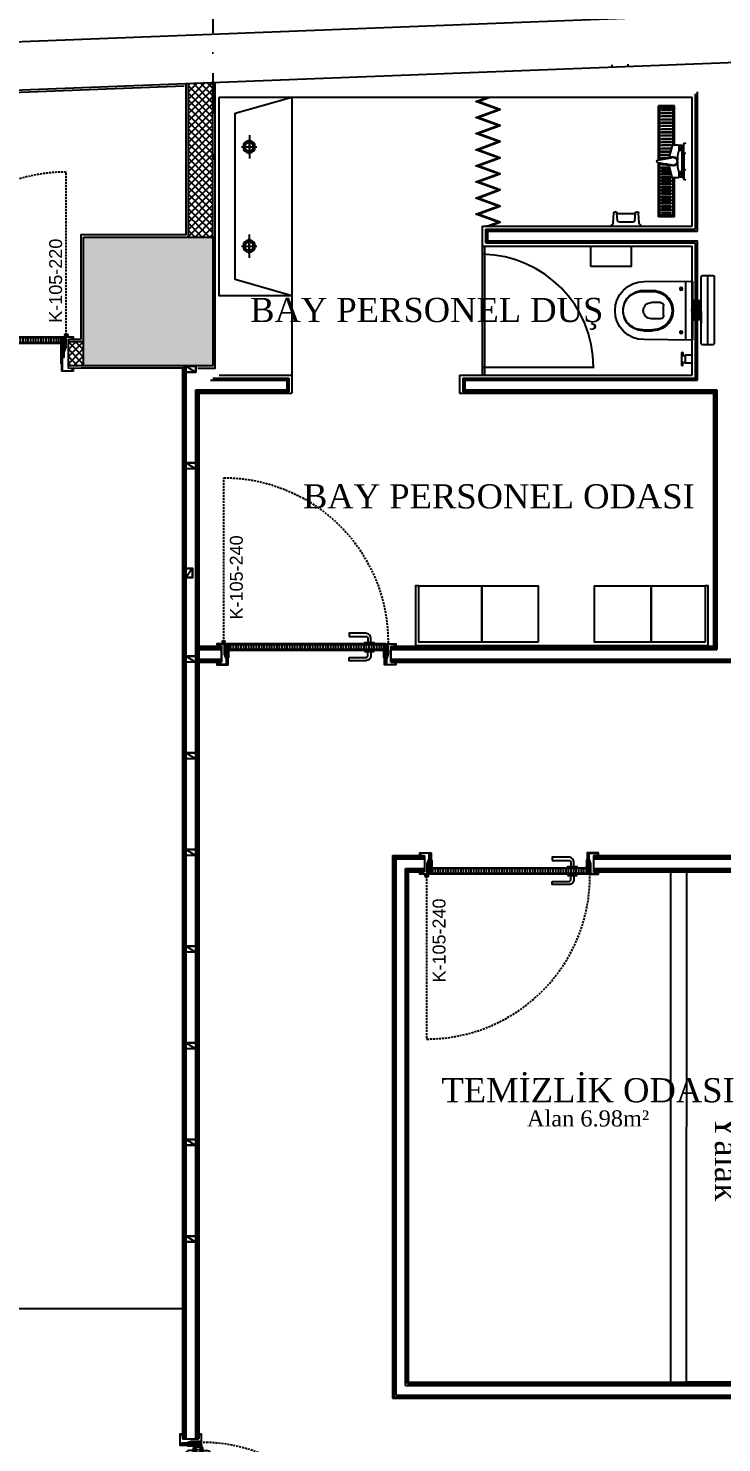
# Model space of a CAD drawing. Header units: millimetres. Extents: x -29311 to -3405, y 28913 to 42880.
# Drawn here: x -6712 to -6282, y 40430 to 41308 of the extents above; entities that cross this region are included whole.
import ezdxf
from ezdxf.enums import TextEntityAlignment as Align

# ---------------------------------------------------------------- set-up
doc = ezdxf.new("R2010")
doc.units = ezdxf.units.MM
for name, pattern in [('AM_DIN_G_W050', [13.75, 9.75, -1.5, 1, -1.5]), ('CENTER2', [1.125, 0.75, -0.125, 0.125, -0.125]), ('DASHDOT', [1, 0.5, -0.25, 0, -0.25]), ('DASHDOT2', [0.5, 0.25, -0.125, 0, -0.125]), ('HIDDEN', [0.375, 0.25, -0.125])]:
    doc.linetypes.add(name, pattern=pattern)
for name, color, linetype in [('A-AKS', 57, 'DASHDOT'), ('A-AKS.', 57, 'DASHDOT2'), ('A-BA', 1, 'Continuous'), ('A-DOSEME-GOR0.1', 77, 'Continuous'), ('A-DUVAR', 53, 'Continuous'), ('A-DUVAR-ALCIPAN', 9, 'Continuous'), ('A-DUVAR-ALCIPAN-CELIK', 144, 'Continuous'), ('A-DUVAR-TARAMA', 251, 'Continuous'), ('A-KAPI', 214, 'Continuous'), ('A-KAPI-AHSAP', 245, 'Continuous'), ('A-KAPI-AKSESUAR', 206, 'Continuous'), ('A-KAPI-METAL', 84, 'Continuous'), ('A-KAPI-PROFIL', 206, 'Continuous'), ('A-KAPLAMA-SERAMIK', 31, 'Continuous'), ('A-MK-DRENAJ', 146, 'Continuous'), ('A-SIVA-ALCIPAN', 247, 'Continuous'), ('A-SIVA-IC', 97, 'Continuous'), ('A-TEFRIS', 251, 'Continuous'), ('A-TEFRIS-SABIT', 177, 'Continuous'), ('A-YAZI', 136, 'Continuous'), ('Duvar-200 cm', 7, 'Continuous'), ('level', 10, 'Continuous')]:
    doc.layers.add(name, color=color, linetype=linetype)
doc.layers.add('MS_GORINCE', color=251, linetype='Continuous', lineweight=0)
doc.layers.add('tarama-betonarme', color=252, linetype='Continuous', lineweight=13)
doc.styles.get("Standard").update_dxf_attribs({"font": 'arial.ttf'})
doc.styles.add('YAZ-50', font='times.ttf', dxfattribs={"width": 0.9})
pattern_1 = [(90, (48.085, 20), (-15.875, 3e-15), [])]
pattern_2 = [(45, (-91941.1405, 24665.6312), (-2.24506403, 2.24506403), []), (135, (-91941.1405, 24665.6312), (-2.24506403, -2.24506403), [])]

# ---------------------------------------------------------------- blocks, each defined once
blk = doc.blocks.new('AKS')
at = {"layer": 'A-AKS.', "ltscale": 100}
blk.add_line((4154.05, 2259.04), (4154.05, 2054.95), dxfattribs=at)
blk = doc.blocks.new('40 60')
at = {"layer": 'A-DUVAR-ALCIPAN-CELIK'}
for points in [[(82132.16, 6001.66), (82132.16, 6007.66), (82128.16, 6007.66), (82128.16, 6001.66)], [(82132.01, 6001.81), (82132.01, 6007.51), (82128.31, 6007.51), (82128.31, 6001.81)]]:
    blk.add_lwpolyline(points, close=True, dxfattribs=at)
blk.add_lwpolyline([(82128.31, 6007.51), (82132.01, 6001.81)], dxfattribs=at)
blk = doc.blocks.new('A$C1989330F')
at = {"layer": 'A-KAPI-AKSESUAR'}
blk.add_lwpolyline([(27.5, 0), (-27.5, 0), (-27.5, -8), (27.5, -8)], close=True, dxfattribs=at)
blk.add_lwpolyline([(-125, -45), (-20, -45, 0.414214), (-10, -35), (-10, -8), (10, -8), (10, -32, -0.414214), (-23, -65), (-125, -65)], format="xyb", close=True, dxfattribs=at)
blk = doc.blocks.new('*U50')
at = {"ltscale": 12}
h = blk.add_hatch(dxfattribs=at)
h.set_pattern_fill('ANSI31', color=8, scale=5, angle=45)
h.set_pattern_definition([(90, (-1.915, 20), (-15.875, 3e-15), [])])
h.paths.add_polyline_path([(954.1, -130), (44, -130), (44, -160), (954.1, -160)])
at = {"color": 8, "linetype": 'HIDDEN', "ltscale": 50}
blk.add_lwpolyline([(12, -175), (12, -1139.1, 0.417281), (976.1, -164.9)], format="xyb", dxfattribs=at)
at = {"layer": 'A-KAPI-AHSAP'}
for points in [[(44, -165), (34, -165), (34, -148), (34, -148), (34, -125), (44, -125), (44, -165)], [(44, -125), (954.1, -125)], [(954.1, -165), (44, -165)], [(954.1, -165), (954.1, -125), (964.1, -125), (964.1, -165), (964.1, -165), (964.1, -165), (954.1, -165)]]:
    blk.add_lwpolyline(points, dxfattribs=at)
blk.add_lwpolyline([(954.1, -130), (44, -130), (44, -160), (954.1, -160)], close=True, dxfattribs=at)
at = {"layer": 'A-KAPI-AKSESUAR'}
for radius in [10, 5, 4]:
    blk.add_circle((12, -175), radius, dxfattribs=at)
at = {"layer": 'A-KAPI-METAL'}
for points in [[(-29, -32), (39, -32, -0.414214), (40, -33), (40, -95.9), (38, -95.9), (38, -34.5, 0.414214), (37.5, -34), (-27.5, -34, 0.414214), (-28, -34.5), (-28, -46, 0.414214), (-27.5, -46.5), (-20, -46.5), (-20, -48.5), (-29, -48.5, -0.414214), (-30, -47.5), (-30, -33, -0.414214)], [(-30, -151, -0.414214), (-29, -150), (-20, -150), (-20, -152), (-27.5, -152, 0.414214), (-28, -152.5), (-28, -162.5, 0.414214), (-27.5, -163), (26.5, -163, 0.414214), (27, -162.5), (27, -105, -0.414214), (28.2, -104), (41, -104, -0.414154), (42, -105), (42, -119.5), (42, -93.4), (42, -79.3), (42, -93.4), (40, -93.4), (40, -79.3, -1), (44, -79.3), (44, -119.8, -0.934642), (40, -119.5), (40, -106.5, 0.414214), (39.5, -106), (29.5, -106, 0.414214), (29, -106.5), (29, -164, -0.414214), (28, -165), (-29, -165, -0.414214), (-30, -164)], [(1028.1, -151, 0.414214), (1027.1, -150), (1018.1, -150), (1018.1, -152), (1025.6, -152, -0.414214), (1026.1, -152.5), (1026.1, -162.5, -0.414214), (1025.6, -163), (971.6, -163, -0.414214), (971.1, -162.5), (971.1, -104, 0.414214), (969.8, -103), (957.1, -103, 0.414154), (956.1, -104), (956.1, -119.5), (956.1, -93.4), (956.1, -79.3), (956.1, -93.4), (958.1, -93.4), (958.1, -79.3, 1), (954.1, -79.3), (954.1, -119.8, 0.938583), (958.1, -119.5), (958.1, -105.5, -0.414214), (958.6, -105), (968.5, -105, -0.414214), (969.1, -105.5), (969.1, -164, 0.414214), (970.1, -165), (1027.1, -165, 0.414214), (1028.1, -164)], [(1027.1, -32), (959.1, -32, 0.414214), (958.1, -33), (958.1, -95.9), (960.1, -95.9), (960.1, -34.5, -0.414214), (960.6, -34), (1025.6, -34, -0.414214), (1026.1, -34.5), (1026.1, -46, -0.414214), (1025.6, -46.5), (1018.1, -46.5), (1018.1, -48.5), (1027.1, -48.5, 0.414214), (1028.1, -47.5), (1028.1, -33, 0.414214)]]:
    blk.add_lwpolyline(points, format="xyb", close=True, dxfattribs=at)
at = {"layer": 'A-KAPI-PROFIL'}
for points in [[(16.5, -100.9), (27.5, -70.4), (27.5, -36.5), (37.5, -36.5), (37.5, -72.2), (25.9, -104.3), (25.9, -163), (16.5, -163)], [(981.6, -100.9), (970.6, -70.4), (970.6, -43.8), (960.6, -43.8), (960.6, -72.2), (972.2, -104.3), (972.2, -163), (981.6, -163)]]:
    blk.add_lwpolyline(points, close=True, dxfattribs=at)
for points in [[(36.5, -36.8), (37.5, -36.8), (37.5, -52.5), (29.6, -66.1), (29.6, -89.8), (36.6, -89.8), (36.6, -90.8), (28.6, -90.8), (28.6, -65.8), (36.5, -52.2), (36.5, -36.8)], [(961.6, -36.8), (960.6, -36.8), (960.6, -52.5), (968.5, -66.1), (968.5, -89.8), (961.5, -89.8), (961.5, -90.8), (969.5, -90.8), (969.5, -65.8), (961.6, -52.2), (961.6, -36.8)]]:
    blk.add_lwpolyline(points, dxfattribs=at)
at = {"layer": 'A-KAPI-PROFIL', "color": 8}
for points in [[(39.7, -111.2, 0.414214), (37.7, -109.2), (31.3, -109.2, 0.414214), (29.3, -111.2), (29.3, -122, 0.414214), (31.3, -124), (45.3, -124, 0.414214), (46.3, -123), (46.3, -120, 1), (44.3, -120), (44.3, -121.5), (39.7, -121.5)], [(968.8, -111.2, 0.414214), (966.8, -109.2), (960.4, -109.2, 0.414214), (958.4, -111.2), (958.4, -121.5), (953.8, -121.5), (953.8, -120, 1), (951.8, -120), (951.8, -123, 0.414214), (952.8, -124), (964.1, -124), (966.8, -124, 0.414214), (968.8, -122)]]:
    blk.add_lwpolyline(points, format="xyb", close=True, dxfattribs=at)
at = {"layer": 'DEFPOINTS', "linetype": 'ByBlock', "ltscale": 12}
for p, q in [((0, -48.5), (0, -150)), ((998.1, -48.5), (998.1, -125))]:
    blk.add_line(p, q, dxfattribs=at)
at = {"ltscale": 12, "xscale": -1, "rotation": 180}
blk.add_blockref('A$C1989330F', (916, -125), dxfattribs=at)
at = {"ltscale": 12}
blk.add_blockref('A$C1989330F', (916, -165), dxfattribs=at)
blk = doc.blocks.new('*U53')
at = {"ltscale": 12}
h = blk.add_hatch(dxfattribs=at)
h.set_pattern_fill('ANSI31', color=8, scale=5, angle=45)
h.set_pattern_definition(pattern_1)
h.paths.add_polyline_path([(1004.1, -130), (44, -130), (44, -160), (1004.1, -160)])
at = {"color": 8, "linetype": 'HIDDEN', "ltscale": 50}
blk.add_lwpolyline([(12.6, -176.2), (12.6, -1188.7, 0.417281), (1025, -165.6)], format="xyb", dxfattribs=at)
at = {"layer": 'A-KAPI-AHSAP'}
for points in [[(44, -165), (34, -165), (34, -148), (34, -148), (34, -125), (44, -125), (44, -165)], [(44, -125), (1004.1, -125)], [(1004.1, -165), (44, -165)], [(1004.1, -165), (1004.1, -125), (1014.1, -125), (1014.1, -165), (1014.1, -165), (1014.1, -165), (1004.1, -165)]]:
    blk.add_lwpolyline(points, dxfattribs=at)
blk.add_lwpolyline([(1004.1, -130), (44, -130), (44, -160), (1004.1, -160)], close=True, dxfattribs=at)
at = {"layer": 'A-KAPI-AKSESUAR'}
for radius in [10, 5, 4]:
    blk.add_circle((12, -175), radius, dxfattribs=at)
at = {"layer": 'A-KAPI-METAL'}
for points in [[(-29, 46.8), (39, 46.8, -0.414214), (40, 45.8), (40, -95.9), (38, -95.9), (38, 44.3, 0.414214), (37.5, 44.8), (-27.5, 44.8, 0.414214), (-28, 44.3), (-28, 32.8, 0.414214), (-27.5, 32.3), (-20, 32.3), (-20, 30.3), (-29, 30.3, -0.414214), (-30, 31.3), (-30, 45.8, -0.414214)], [(-30, -151, -0.414214), (-29, -150), (-20, -150), (-20, -152), (-27.5, -152, 0.414214), (-28, -152.5), (-28, -162.5, 0.414214), (-27.5, -163), (26.5, -163, 0.414214), (27, -162.5), (27, -105, -0.414214), (28.2, -104), (41, -104, -0.414154), (42, -105), (42, -119.5), (42, -14.6), (42, -0.5), (42, -14.6), (40, -14.6), (40, -0.5, -1), (44, -0.5), (44, -119.8, -0.934642), (40, -119.5), (40, -106.5, 0.414214), (39.5, -106), (29.5, -106, 0.414214), (29, -106.5), (29, -164, -0.414214), (28, -165), (-29, -165, -0.414214), (-30, -164)], [(1078.1, -151, 0.414214), (1077.1, -150), (1068.1, -150), (1068.1, -152), (1075.6, -152, -0.414214), (1076.1, -152.5), (1076.1, -162.5, -0.414214), (1075.6, -163), (1021.6, -163, -0.414214), (1021.1, -162.5), (1021.1, -104, 0.414214), (1019.8, -103), (1007.1, -103, 0.414154), (1006.1, -104), (1006.1, -119.5), (1006.1, -14.6), (1006.1, -0.5), (1006.1, -14.6), (1008.1, -14.6), (1008.1, -0.5, 1), (1004.1, -0.5), (1004.1, -119.8, 0.938583), (1008.1, -119.5), (1008.1, -105.5, -0.414214), (1008.6, -105), (1018.5, -105, -0.414214), (1019.1, -105.5), (1019.1, -164, 0.414214), (1020.1, -165), (1077.1, -165, 0.414214), (1078.1, -164)], [(1077.1, 46.8), (1009.1, 46.8, 0.414214), (1008.1, 45.8), (1008.1, -95.9), (1010.1, -95.9), (1010.1, 44.3, -0.414214), (1010.6, 44.8), (1075.6, 44.8, -0.414214), (1076.1, 44.3), (1076.1, 32.8, -0.414214), (1075.6, 32.3), (1068.1, 32.3), (1068.1, 30.3), (1077.1, 30.3, 0.414214), (1078.1, 31.3), (1078.1, 45.8, 0.414214)]]:
    blk.add_lwpolyline(points, format="xyb", close=True, dxfattribs=at)
at = {"layer": 'A-KAPI-PROFIL'}
for points in [[(16.5, -100.9), (27.5, -70.4), (27.5, -36.5), (37.5, -36.5), (37.5, -72.2), (25.9, -104.3), (25.9, -163), (16.5, -163)], [(1031.6, -100.9), (1020.6, -70.4), (1020.6, -43.8), (1010.6, -43.8), (1010.6, -72.2), (1022.2, -104.3), (1022.2, -163), (1031.6, -163)]]:
    blk.add_lwpolyline(points, close=True, dxfattribs=at)
for points in [[(36.5, -36.8), (37.5, -36.8), (37.5, -52.5), (29.6, -66.1), (29.6, -89.8), (36.6, -89.8), (36.6, -90.8), (28.6, -90.8), (28.6, -65.8), (36.5, -52.2), (36.5, -36.8)], [(1011.6, -36.8), (1010.6, -36.8), (1010.6, -52.5), (1018.5, -66.1), (1018.5, -89.8), (1011.5, -89.8), (1011.5, -90.8), (1019.5, -90.8), (1019.5, -65.8), (1011.6, -52.2), (1011.6, -36.8)]]:
    blk.add_lwpolyline(points, dxfattribs=at)
at = {"layer": 'A-KAPI-PROFIL', "color": 8}
for points in [[(39.7, -111.2, 0.414214), (37.7, -109.2), (31.3, -109.2, 0.414214), (29.3, -111.2), (29.3, -122, 0.414214), (31.3, -124), (45.3, -124, 0.414214), (46.3, -123), (46.3, -120, 1), (44.3, -120), (44.3, -121.5), (39.7, -121.5)], [(1018.8, -111.2, 0.414214), (1016.8, -109.2), (1010.4, -109.2, 0.414214), (1008.4, -111.2), (1008.4, -121.5), (1003.8, -121.5), (1003.8, -120, 1), (1001.8, -120), (1001.8, -123, 0.414214), (1002.8, -124), (1014.1, -124), (1016.8, -124, 0.414214), (1018.8, -122)]]:
    blk.add_lwpolyline(points, format="xyb", close=True, dxfattribs=at)
at = {"layer": 'DEFPOINTS', "linetype": 'ByBlock', "ltscale": 12}
for p, q in [((0, 30.3), (0, -150)), ((1048.1, 30.3), (1048.1, -125))]:
    blk.add_line(p, q, dxfattribs=at)
at = {"ltscale": 12, "xscale": -1, "rotation": 180}
blk.add_blockref('A$C1989330F', (916, -125), dxfattribs=at)
at = {"ltscale": 12}
blk.add_blockref('A$C1989330F', (916, -165), dxfattribs=at)
blk = doc.blocks.new('2 Lİ LAVABOO')
at = {"layer": 'A-TEFRIS-SABIT', "color": 4, "linetype": 'AM_DIN_G_W050', "ltscale": 2}
for p, q in [((88836.53, 15560.57), (88836.53, 15551.04)), ((88898.16, 15560.57), (88898.16, 15551.04)), ((88829.3, 15555.56), (88843.73, 15555.56)), ((88831.76, 15555.81), (88841.3, 15555.81)), ((88905.39, 15555.56), (88890.96, 15555.56)), ((88902.93, 15555.81), (88893.39, 15555.81))]:
    blk.add_line(p, q, dxfattribs=at)
at = {"layer": 'A-TEFRIS-SABIT'}
for points in [[(88805.72, 15574.42), (88805.72, 15529.28), (88928.97, 15529.28), (88928.97, 15574.44)], [(88815.72, 15564.4), (88805.72, 15529.28), (88928.97, 15529.28), (88918.97, 15564.4)]]:
    blk.add_lwpolyline(points, close=True, dxfattribs=at)
for centre, radius in [((88836.53, 15555.81), 3.75), ((88898.16, 15555.81), 3.75), ((88836.53, 15555.81), 2.6), ((88898.16, 15555.81), 2.6)]:
    blk.add_circle(centre, radius, dxfattribs=at)
blk = doc.blocks.new('*U577')
at = {"ltscale": 12}
h = blk.add_hatch(dxfattribs=at)
h.set_pattern_fill('ANSI31', color=8, scale=5, angle=45)
h.set_pattern_definition([(90, (50, 20), (-15.875, 3e-15), [])])
h.paths.add_polyline_path([(1006, -130), (44, -130), (44, -160), (1006, -160)])
at = {"color": 8, "linetype": 'HIDDEN', "ltscale": 50}
blk.add_lwpolyline([(12.7, -176.4), (12.7, -1195.6, 0.417281), (1031.9, -165.7)], format="xyb", dxfattribs=at)
at = {"layer": 'A-KAPI-AHSAP'}
for points in [[(44, -165), (34, -165), (34, -148), (34, -148), (34, -125), (44, -125), (44, -165)], [(44, -125), (1006, -125)], [(1006, -165), (44, -165)], [(1006, -165), (1006, -125), (1016, -125), (1016, -165), (1016, -165), (1016, -165), (1006, -165)]]:
    blk.add_lwpolyline(points, dxfattribs=at)
blk.add_lwpolyline([(1006, -130), (44, -130), (44, -160), (1006, -160)], close=True, dxfattribs=at)
at = {"layer": 'A-KAPI-AKSESUAR'}
for radius in [10, 5, 4]:
    blk.add_circle((12, -175), radius, dxfattribs=at)
at = {"layer": 'A-KAPI-METAL'}
for points in [[(-29, -33.4), (39, -33.4, -0.414214), (40, -34.4), (40, -95.9), (38, -95.9), (38, -35.9, 0.414214), (37.5, -35.4), (-27.5, -35.4, 0.414214), (-28, -35.9), (-28, -47.4, 0.414214), (-27.5, -47.9), (-20, -47.9), (-20, -49.9), (-29, -49.9, -0.414214), (-30, -48.9), (-30, -34.4, -0.414214)], [(-30, -151, -0.414214), (-29, -150), (-20, -150), (-20, -152), (-27.5, -152, 0.414214), (-28, -152.5), (-28, -162.5, 0.414214), (-27.5, -163), (26.5, -163, 0.414214), (27, -162.5), (27, -105, -0.414214), (28.2, -104), (41, -104, -0.414154), (42, -105), (42, -119.5), (42, -94.8), (42, -80.7), (42, -94.8), (40, -94.8), (40, -80.7, -1), (44, -80.7), (44, -119.8, -0.934642), (40, -119.5), (40, -106.5, 0.414214), (39.5, -106), (29.5, -106, 0.414214), (29, -106.5), (29, -164, -0.414214), (28, -165), (-29, -165, -0.414214), (-30, -164)], [(1080, -151, 0.414214), (1079, -150), (1070, -150), (1070, -152), (1077.5, -152, -0.414214), (1078, -152.5), (1078, -162.5, -0.414214), (1077.5, -163), (1023.5, -163, -0.414214), (1023, -162.5), (1023, -104, 0.414214), (1021.8, -103), (1009, -103, 0.414154), (1008, -104), (1008, -119.5), (1008, -94.8), (1008, -80.7), (1008, -94.8), (1010, -94.8), (1010, -80.7, 1), (1006, -80.7), (1006, -119.8, 0.938583), (1010, -119.5), (1010, -105.5, -0.414214), (1010.5, -105), (1020.5, -105, -0.414214), (1021, -105.5), (1021, -164, 0.414214), (1022, -165), (1079, -165, 0.414214), (1080, -164)], [(1079, -33.4), (1011, -33.4, 0.414214), (1010, -34.4), (1010, -95.9), (1012, -95.9), (1012, -35.9, -0.414214), (1012.5, -35.4), (1077.5, -35.4, -0.414214), (1078, -35.9), (1078, -47.4, -0.414214), (1077.5, -47.9), (1070, -47.9), (1070, -49.9), (1079, -49.9, 0.414214), (1080, -48.9), (1080, -34.4, 0.414214)]]:
    blk.add_lwpolyline(points, format="xyb", close=True, dxfattribs=at)
at = {"layer": 'A-KAPI-PROFIL'}
for points in [[(16.5, -100.9), (27.5, -70.4), (27.5, -36.5), (37.5, -36.5), (37.5, -72.2), (25.9, -104.3), (25.9, -163), (16.5, -163)], [(1033.5, -100.9), (1022.5, -70.4), (1022.5, -43.8), (1012.5, -43.8), (1012.5, -72.2), (1024.1, -104.3), (1024.1, -163), (1033.5, -163)]]:
    blk.add_lwpolyline(points, close=True, dxfattribs=at)
for points in [[(36.5, -36.8), (37.5, -36.8), (37.5, -52.5), (29.6, -66.1), (29.6, -89.8), (36.6, -89.8), (36.6, -90.8), (28.6, -90.8), (28.6, -65.8), (36.5, -52.2), (36.5, -36.8)], [(1013.5, -36.8), (1012.5, -36.8), (1012.5, -52.5), (1020.4, -66.1), (1020.4, -89.8), (1013.4, -89.8), (1013.4, -90.8), (1021.4, -90.8), (1021.4, -65.8), (1013.5, -52.2), (1013.5, -36.8)]]:
    blk.add_lwpolyline(points, dxfattribs=at)
at = {"layer": 'A-KAPI-PROFIL', "color": 8}
for points in [[(39.7, -111.2, 0.414214), (37.7, -109.2), (31.3, -109.2, 0.414214), (29.3, -111.2), (29.3, -122, 0.414214), (31.3, -124), (45.3, -124, 0.414214), (46.3, -123), (46.3, -120, 1), (44.3, -120), (44.3, -121.5), (39.7, -121.5)], [(1020.7, -111.2, 0.414214), (1018.7, -109.2), (1012.3, -109.2, 0.414214), (1010.3, -111.2), (1010.3, -121.5), (1005.7, -121.5), (1005.7, -120, 1), (1003.7, -120), (1003.7, -123, 0.414214), (1004.7, -124), (1016, -124), (1018.7, -124, 0.414214), (1020.7, -122)]]:
    blk.add_lwpolyline(points, format="xyb", close=True, dxfattribs=at)
at = {"layer": 'DEFPOINTS', "linetype": 'ByBlock', "ltscale": 12}
for p, q in [((0, -49.9), (0, -150)), ((1050, -49.9), (1050, -125))]:
    blk.add_line(p, q, dxfattribs=at)
at = {"ltscale": 12, "xscale": -1, "rotation": 180}
blk.add_blockref('A$C1989330F', (916, -125), dxfattribs=at)
at = {"ltscale": 12}
blk.add_blockref('A$C1989330F', (916, -165), dxfattribs=at)
blk = doc.blocks.new('*U501')
at = {"ltscale": 12}
h = blk.add_hatch(dxfattribs=at)
h.set_pattern_fill('ANSI31', color=8, scale=5, angle=45)
h.set_pattern_definition(pattern_1)
h.paths.add_polyline_path([(1004.1, -130), (44, -130), (44, -160), (1004.1, -160)])
at = {"color": 8, "linetype": 'HIDDEN', "ltscale": 50}
blk.add_lwpolyline([(12.6, -176.2), (12.6, -1188.7, 0.417281), (1025, -165.6)], format="xyb", dxfattribs=at)
at = {"layer": 'A-KAPI-AHSAP'}
for points in [[(44, -165), (34, -165), (34, -148), (34, -148), (34, -125), (44, -125), (44, -165)], [(44, -125), (1004.1, -125)], [(1004.1, -165), (44, -165)], [(1004.1, -165), (1004.1, -125), (1014.1, -125), (1014.1, -165), (1014.1, -165), (1014.1, -165), (1004.1, -165)]]:
    blk.add_lwpolyline(points, dxfattribs=at)
blk.add_lwpolyline([(1004.1, -130), (44, -130), (44, -160), (1004.1, -160)], close=True, dxfattribs=at)
at = {"layer": 'A-KAPI-AKSESUAR'}
for radius in [10, 5, 4]:
    blk.add_circle((12, -175), radius, dxfattribs=at)
at = {"layer": 'A-KAPI-METAL'}
for points in [[(-29, -33.4), (39, -33.4, -0.414214), (40, -34.4), (40, -95.9), (38, -95.9), (38, -35.9, 0.414214), (37.5, -35.4), (-27.5, -35.4, 0.414214), (-28, -35.9), (-28, -47.4, 0.414214), (-27.5, -47.9), (-20, -47.9), (-20, -49.9), (-29, -49.9, -0.414214), (-30, -48.9), (-30, -34.4, -0.414214)], [(-30, -151, -0.414214), (-29, -150), (-20, -150), (-20, -152), (-27.5, -152, 0.414214), (-28, -152.5), (-28, -162.5, 0.414214), (-27.5, -163), (26.5, -163, 0.414214), (27, -162.5), (27, -105, -0.414214), (28.2, -104), (41, -104, -0.414154), (42, -105), (42, -119.5), (42, -94.8), (42, -80.7), (42, -94.8), (40, -94.8), (40, -80.7, -1), (44, -80.7), (44, -119.8, -0.934642), (40, -119.5), (40, -106.5, 0.414214), (39.5, -106), (29.5, -106, 0.414214), (29, -106.5), (29, -164, -0.414214), (28, -165), (-29, -165, -0.414214), (-30, -164)], [(1078.1, -151, 0.414214), (1077.1, -150), (1068.1, -150), (1068.1, -152), (1075.6, -152, -0.414214), (1076.1, -152.5), (1076.1, -162.5, -0.414214), (1075.6, -163), (1021.6, -163, -0.414214), (1021.1, -162.5), (1021.1, -104, 0.414214), (1019.8, -103), (1007.1, -103, 0.414154), (1006.1, -104), (1006.1, -119.5), (1006.1, -94.8), (1006.1, -80.7), (1006.1, -94.8), (1008.1, -94.8), (1008.1, -80.7, 1), (1004.1, -80.7), (1004.1, -119.8, 0.938583), (1008.1, -119.5), (1008.1, -105.5, -0.414214), (1008.6, -105), (1018.5, -105, -0.414214), (1019.1, -105.5), (1019.1, -164, 0.414214), (1020.1, -165), (1077.1, -165, 0.414214), (1078.1, -164)], [(1077.1, -33.4), (1009.1, -33.4, 0.414214), (1008.1, -34.4), (1008.1, -95.9), (1010.1, -95.9), (1010.1, -35.9, -0.414214), (1010.6, -35.4), (1075.6, -35.4, -0.414214), (1076.1, -35.9), (1076.1, -47.4, -0.414214), (1075.6, -47.9), (1068.1, -47.9), (1068.1, -49.9), (1077.1, -49.9, 0.414214), (1078.1, -48.9), (1078.1, -34.4, 0.414214)]]:
    blk.add_lwpolyline(points, format="xyb", close=True, dxfattribs=at)
at = {"layer": 'A-KAPI-PROFIL'}
for points in [[(16.5, -100.9), (27.5, -70.4), (27.5, -36.5), (37.5, -36.5), (37.5, -72.2), (25.9, -104.3), (25.9, -163), (16.5, -163)], [(1031.6, -100.9), (1020.6, -70.4), (1020.6, -43.8), (1010.6, -43.8), (1010.6, -72.2), (1022.2, -104.3), (1022.2, -163), (1031.6, -163)]]:
    blk.add_lwpolyline(points, close=True, dxfattribs=at)
for points in [[(36.5, -36.8), (37.5, -36.8), (37.5, -52.5), (29.6, -66.1), (29.6, -89.8), (36.6, -89.8), (36.6, -90.8), (28.6, -90.8), (28.6, -65.8), (36.5, -52.2), (36.5, -36.8)], [(1011.6, -36.8), (1010.6, -36.8), (1010.6, -52.5), (1018.5, -66.1), (1018.5, -89.8), (1011.5, -89.8), (1011.5, -90.8), (1019.5, -90.8), (1019.5, -65.8), (1011.6, -52.2), (1011.6, -36.8)]]:
    blk.add_lwpolyline(points, dxfattribs=at)
at = {"layer": 'A-KAPI-PROFIL', "color": 8}
for points in [[(39.7, -111.2, 0.414214), (37.7, -109.2), (31.3, -109.2, 0.414214), (29.3, -111.2), (29.3, -122, 0.414214), (31.3, -124), (45.3, -124, 0.414214), (46.3, -123), (46.3, -120, 1), (44.3, -120), (44.3, -121.5), (39.7, -121.5)], [(1018.8, -111.2, 0.414214), (1016.8, -109.2), (1010.4, -109.2, 0.414214), (1008.4, -111.2), (1008.4, -121.5), (1003.8, -121.5), (1003.8, -120, 1), (1001.8, -120), (1001.8, -123, 0.414214), (1002.8, -124), (1014.1, -124), (1016.8, -124, 0.414214), (1018.8, -122)]]:
    blk.add_lwpolyline(points, format="xyb", close=True, dxfattribs=at)
at = {"layer": 'DEFPOINTS', "linetype": 'ByBlock', "ltscale": 12}
for p, q in [((0, -49.9), (0, -150)), ((1048.1, -49.9), (1048.1, -125))]:
    blk.add_line(p, q, dxfattribs=at)
at = {"ltscale": 12, "xscale": -1, "rotation": 180}
blk.add_blockref('A$C1989330F', (916, -125), dxfattribs=at)
at = {"ltscale": 12}
blk.add_blockref('A$C1989330F', (916, -165), dxfattribs=at)
blk = doc.blocks.new('DUS')
at = {"layer": 'A-MK-DRENAJ'}
for p, q in [((86675.3, -29215.5), (86775.3, -29215.5)), ((86675.3, -29458.2), (86675.3, -29215.5)), ((86775.3, -29543.8), (86775.3, -29215.5)), ((86709.3, -29538), (86755.3, -29538)), ((86725.3, -29583), (86755.3, -29583)), ((86755.3, -29543), (86755.3, -29538)), ((86755.3, -29583), (86755.3, -29578)), ((86775.3, -29905.5), (86775.3, -29577.2)), ((86675.3, -29905.5), (86675.3, -29662.7)), ((86675.3, -29905.5), (86775.3, -29905.5)), ((86695.3, -29883), (86695.3, -29878)), ((86755.3, -29878), (86695.3, -29878)), ((86755.3, -29883), (86695.3, -29883)), ((86755.3, -29883), (86755.3, -29878))]:
    blk.add_line(p, q, dxfattribs=at)
for points in [[(86765.3, -29225.5), (86685.3, -29225.5), (86685.3, -29458.2)], [(86765.3, -29543.4), (86765.3, -29225.5)], [(86699.9, -29503), (86755.3, -29503), (86755.3, -29498), (86698.5, -29498)], [(86685.3, -29662.7), (86685.3, -29895.5), (86765.3, -29895.5), (86765.3, -29577.5)], [(86705.2, -29523), (86755.3, -29523), (86755.3, -29518), (86703.9, -29518)], [(86699.9, -29618), (86755.3, -29618), (86755.3, -29623), (86698.5, -29623)], [(86705.2, -29598), (86755.3, -29598), (86755.3, -29603), (86703.9, -29603)]]:
    blk.add_lwpolyline(points, dxfattribs=at)
for points in [[(86755.3, -29238), (86695.3, -29238), (86695.3, -29243), (86755.3, -29243)], [(86755.3, -29258), (86695.3, -29258), (86695.3, -29263), (86755.3, -29263)], [(86755.3, -29278), (86695.3, -29278), (86695.3, -29283), (86755.3, -29283)], [(86755.3, -29298), (86695.3, -29298), (86695.3, -29303), (86755.3, -29303)], [(86755.3, -29318), (86695.3, -29318), (86695.3, -29323), (86755.3, -29323)], [(86755.3, -29338), (86695.3, -29338), (86695.3, -29343), (86755.3, -29343)], [(86755.3, -29358), (86695.3, -29358), (86695.3, -29363), (86755.3, -29363)], [(86755.3, -29378), (86695.3, -29378), (86695.3, -29383), (86755.3, -29383)], [(86755.3, -29398), (86695.3, -29398), (86695.3, -29403), (86755.3, -29403)], [(86755.3, -29418), (86695.3, -29418), (86695.3, -29423), (86755.3, -29423)], [(86755.3, -29438), (86695.3, -29438), (86695.3, -29443), (86755.3, -29443)], [(86755.3, -29458), (86695.3, -29458), (86695.3, -29463), (86755.3, -29463)], [(86755.3, -29478), (86695.3, -29478), (86695.3, -29483), (86755.3, -29483)], [(86695.3, -29638), (86755.3, -29638), (86755.3, -29643), (86695.3, -29643)], [(86695.3, -29658), (86755.3, -29658), (86755.3, -29663), (86695.3, -29663)], [(86695.3, -29678), (86755.3, -29678), (86755.3, -29683), (86695.3, -29683)], [(86695.3, -29698), (86755.3, -29698), (86755.3, -29703), (86695.3, -29703)], [(86695.3, -29718), (86755.3, -29718), (86755.3, -29723), (86695.3, -29723)], [(86695.3, -29738), (86755.3, -29738), (86755.3, -29743), (86695.3, -29743)], [(86695.3, -29758), (86755.3, -29758), (86755.3, -29763), (86695.3, -29763)], [(86695.3, -29778), (86755.3, -29778), (86755.3, -29783), (86695.3, -29783)], [(86695.3, -29798), (86755.3, -29798), (86755.3, -29803), (86695.3, -29803)], [(86695.3, -29818), (86755.3, -29818), (86755.3, -29823), (86695.3, -29823)], [(86695.3, -29838), (86755.3, -29838), (86755.3, -29843), (86695.3, -29843)], [(86695.3, -29858), (86755.3, -29858), (86755.3, -29863), (86695.3, -29863)]]:
    blk.add_lwpolyline(points, close=True, dxfattribs=at)
at = {"layer": 'A-TEFRIS-SABIT'}
for p, q in [((86617.2, -29449.1), (86605.3, -29446)), ((86618.5, -29450.8), (86622.6, -29464.9)), ((86618.5, -29505.2), (86618.5, -29450.8)), ((86618.5, -29505.2), (86622.6, -29491.1)), ((86622.6, -29464.9), (86630.2, -29464.9)), ((86622.6, -29491.1), (86622.6, -29464.9)), ((86622.6, -29491.1), (86630.2, -29491.1)), ((86630.2, -29461.7), (86646.2, -29461.7)), ((86630.2, -29494.3), (86630.2, -29461.7)), ((86630.2, -29494.3), (86646.2, -29494.3)), ((86632.9, -29479.9), (86632.9, -29476.1)), ((86632.9, -29476.1), (86643.5, -29476.1)), ((86632.9, -29479.9), (86643.5, -29479.9)), ((86643.5, -29479.9), (86643.5, -29476.1)), ((86646.2, -29494.3), (86646.2, -29461.7)), ((86648, -29461.7), (86648, -29497.4)), ((86683.7, -29458.2), (86651.4, -29458.2)), ((86688.8, -29461.8), (86710.3, -29541.8)), ((86617.2, -29506.9), (86605.3, -29510)), ((86688.8, -29659.2), (86710.4, -29579)), ((86779.8, -29552.9), (86708.2, -29541.5)), ((86779.8, -29567.9), (86708.4, -29579.3)), ((86725.3, -29583), (86709.3, -29583)), ((86719.4, -29577.5), (86774.2, -29577.5)), ((86720.5, -29543.4), (86774.2, -29543.4)), ((86776.4, -29545.6), (86776.4, -29552.3)), ((86776.4, -29568.4), (86776.4, -29575.3)), ((86785, -29558.7), (86785, -29562.1)), ((86617.2, -29614.1), (86605.3, -29611)), ((86617.2, -29671.9), (86605.3, -29675)), ((86618.5, -29615.8), (86618.5, -29670.2)), ((86618.5, -29615.8), (86622.6, -29629.9)), ((86618.5, -29670.2), (86622.6, -29656.1)), ((86622.6, -29629.9), (86622.6, -29656.1)), ((86622.6, -29629.9), (86630.2, -29629.9)), ((86622.6, -29656.1), (86630.2, -29656.1)), ((86630.2, -29659.3), (86630.2, -29626.7)), ((86630.2, -29626.7), (86646.2, -29626.7)), ((86630.2, -29659.3), (86646.2, -29659.3)), ((86632.9, -29641.1), (86643.5, -29641.1)), ((86632.9, -29644.9), (86632.9, -29641.1)), ((86632.9, -29644.9), (86643.5, -29644.9)), ((86643.5, -29644.9), (86643.5, -29641.1)), ((86646.2, -29659.3), (86646.2, -29626.7)), ((86648, -29623.6), (86648, -29659.3)), ((86651.4, -29662.7), (86683.7, -29662.7)), ((86894.8, -29945.1), (86898.1, -29883)), ((86908.4, -29874.7), (86907.1, -29874.7)), ((86920.6, -29927.1), (86917.3, -29883)), ((87033, -29883.7), (86917.4, -29883.7)), ((87020.8, -29935.4), (86929.6, -29935.4)), ((87029.8, -29927.1), (87033.1, -29883)), ((87042, -29874.7), (87043.3, -29874.7)), ((87055.6, -29945.1), (87052.3, -29883)), ((86885.2, -29960.3), (86885.2, -29962.4)), ((87065.2, -29962.4), (86885.5, -29962.4)), ((87065.2, -29960.3), (87065.2, -29962.4))]:
    blk.add_line(p, q, dxfattribs=at)
for points in [[(86627.4, -29629.9), (86627.4, -29491.1)], [(86616.4, -29613.9), (86616.4, -29507.1)]]:
    blk.add_lwpolyline(points, dxfattribs=at)
for centre, radius, start, end in [((86616.8, -29450.8), 1.72, 0, 75.21721), ((86651.4, -29461.7), 3.44, 90, 180), ((86650.7, -29497.4), 2.75, 180, 194.94394), ((86414.2, -29560.5), 242, 345.05606, 14.94394), ((86683.7, -29463.7), 5.5, 20.70167, 90), ((86616.8, -29505.2), 1.72, 284.78279, 0), ((86684.6, -29560.5), 28.5, 48.0007, 312.49307), ((86684.6, -29560.5), 25.4, 57.32726, 303.38827), ((86703, -29531.7), 8.8, 237.32726, 260.94279), ((86703.4, -29589), 8.8, 99.08028, 123.38827), ((86709.6, -29532.8), 8.8, 228.0007, 260.94279), ((86709.8, -29588), 8.8, 99.08028, 132.49307), ((86774.2, -29545.6), 2.2, 0, 90), ((86774.2, -29575.3), 2.2, 270, 0), ((86779.2, -29558.7), 5.85, 0, 83.76807), ((86779.2, -29562.1), 5.85, 276.23193, 0), ((86616.8, -29615.8), 1.72, 0, 75.21721), ((86616.8, -29670.2), 1.72, 284.78279, 0), ((86650.7, -29623.6), 2.75, 165.05606, 180), ((86651.4, -29659.3), 3.44, 180, 270), ((86683.7, -29657.2), 5.5, 270, 339.29833)]:
    blk.add_arc(centre, radius, start, end, dxfattribs=at)
for centre, major_axis, ratio, start_param, end_param in [((86632.9, -29468.9), (0, -7.2), 0.382482, 3.141593, 6.283185), ((86643.5, -29487.1), (0, 7.2), 0.382482, 3.141593, 6.283185), ((86632.9, -29633.9), (0, -7.2), 0.382482, 3.141593, 6.283185), ((86643.5, -29652.1), (0, 7.2), 0.382482, 3.141593, 6.283185), ((86907.1, -29883.7), (-6.36, 6.36), 1, -0.785398, 0.711459), ((86908.4, -29883.7), (6.36, 6.36), 1, 5.571726, 7.068583), ((86929.6, -29926.4), (6.36, 6.36), 1, 2.430134, 3.926991), ((87020.8, -29926.4), (-6.36, 6.36), 1, 2.356194, 3.853052), ((87042, -29883.7), (-6.36, 6.36), 1, -0.785398, 0.711459), ((87043.3, -29883.7), (6.36, 6.36), 1, 5.571726, 7.068583), ((86894.2, -29960.3), (6.36, 6.36), 1, 1.268279, 2.356194), ((86885.9, -29944.4), (6.36, 6.36), 1, 4.409872, 5.423848), ((87064.5, -29944.4), (-6.36, 6.36), 1, 0.859337, 1.873313), ((87056.2, -29960.3), (-6.36, 6.36), 1, 3.926991, 5.014906)]:
    blk.add_ellipse(centre, major_axis=major_axis, ratio=ratio, start_param=start_param, end_param=end_param, dxfattribs=at)
at = {"layer": 'A-TEFRIS-SABIT', "extrusion": (0, 0, -1)}
for centre, major_axis in [((86632.9, -29487.1), (0, 7.2)), ((86643.5, -29468.9), (0, -7.2)), ((86632.9, -29652.1), (0, 7.2)), ((86643.5, -29633.9), (0, -7.2))]:
    blk.add_ellipse(centre, major_axis=major_axis, ratio=0.382482, start_param=3.141593, end_param=6.283185, dxfattribs=at)
at = {"layer": 'MS_GORINCE'}
for p, q in [((86709.3, -29583), (86725.3, -29583)), ((86716.6, -29578), (86725.3, -29578)), ((86725.3, -29578), (86716.6, -29578))]:
    blk.add_line(p, q, dxfattribs=at)
blk = doc.blocks.new('A$C7B0C6078')
for p, q in [((439.9, 361.7), (439.9, 3.3)), ((172.1, 301.2), (232.8, 301.2)), ((177.2, 307.5), (232.7, 307.5)), ((175.5, 182.5), (175.5, 182.5)), ((281.7, 232.5), (225.5, 232.5)), ((301.7, 212.5), (301.7, 152.5)), ((281.7, 132.5), (225.5, 132.5)), ((172.1, 63.8), (232.8, 63.8)), ((177.2, 57.5), (232.7, 57.5))]:
    blk.add_line(p, q)
at = {"color": 4, "linetype": 'CENTER2', "ltscale": 30}
for p, q in [((421, 317.5), (398.9, 317.5)), ((409.9, 306.4), (409.9, 328.6)), ((488.8, 182.5), (469.4, 182.5)), ((421, 47.5), (398.9, 47.5)), ((409.9, 58.6), (409.9, 36.4))]:
    blk.add_line(p, q, dxfattribs=at)
blk.add_lwpolyline([(480, 362, 0.416782), (477, 365), (180, 362.5, 1), (180, 2.5), (477, 0, 0.416585), (480, 3)], format="xyb", close=True)
for centre in [(409.9, 317.5), (409.9, 47.5)]:
    blk.add_circle(centre, 8)
for centre, radius, start, end in [((442.9, 361.7), 3, 90.48276, 180), ((174.9, 182.5), 125, 88.98526, 271.01474), ((169.9, 182.5), 118.7, 88.98526, 271.01474), ((234.9, 182.5), 125, 268.98526, 91.01474), ((234.9, 182.5), 118.7, 268.98526, 91.01474), ((225.5, 182.5), 50, 90, 180), ((225.5, 182.5), 50, 180, 270), ((281.7, 212.5), 20, 0, 90), ((281.7, 152.5), 20, 270, 0), ((442.9, 3.3), 3, 180, 269.51724)]:
    blk.add_arc(centre, radius, start, end)
blk = doc.blocks.new('perde')
at = {"layer": 'A-KAPI', "linetype": 'Continuous'}
for points in [[(86092.19, 21062.61), (86094.69, 21055.74), (86099.69, 21069.48), (86104.69, 21055.74), (86109.69, 21069.48), (86114.69, 21055.74), (86119.69, 21069.48), (86124.69, 21055.74), (86129.69, 21069.48), (86134.69, 21055.74), (86139.69, 21069.48), (86144.69, 21055.74), (86149.69, 21069.48), (86154.69, 21055.74), (86159.69, 21069.48), (86164.69, 21055.74), (86169.69, 21069.48), (86172.19, 21062.61)], [(86092.19, 21061.15), (86094.69, 21054.28), (86099.69, 21068.02), (86104.69, 21054.28), (86109.69, 21068.02), (86114.69, 21054.28), (86119.69, 21068.02), (86124.69, 21054.28), (86129.69, 21068.02), (86134.69, 21054.28), (86139.69, 21068.02), (86144.69, 21054.28), (86149.69, 21068.02), (86154.69, 21054.28), (86159.69, 21068.02), (86164.69, 21054.28), (86169.69, 21068.02), (86172.19, 21061.15)]]:
    blk.add_lwpolyline(points, dxfattribs=at)
at = {"layer": 'A-KAPI', "linetype": 'Continuous', "lineweight": 30}
for points in [[(86092.19, 21062.61), (86092.19, 21061.15)], [(86172.19, 21062.61), (86172.19, 21061.15)]]:
    blk.add_lwpolyline(points, dxfattribs=at)

msp = doc.modelspace()

# ---------------------------------------------------------------- hatches: boundary and pattern name
at = {"layer": 'A-DUVAR-TARAMA'}
h = msp.add_hatch(dxfattribs=at)
h.set_pattern_fill('ANSI37', color=256, style=0)
h.set_pattern_definition(pattern_2)
h.paths.add_polyline_path([(-6612.64, 41178.15), (-6597.64, 41178.15), (-6597.67, 41274.15), (-6612.65, 41273.56)])
h = msp.add_hatch(dxfattribs=at)
h.set_pattern_fill('ANSI37', color=256, style=0)
h.set_pattern_definition(pattern_2)
h.paths.add_polyline_path([(-6791.95, 41113.15), (-6791.95, 41098.15), (-7427.64, 41098.15), (-7427.64, 41113.15)])
h.paths.add_polyline_path([(-6687.14, 41098.15), (-6687.14, 41113.15), (-6677.64, 41113.15), (-6677.64, 41098.15)])
at = {"layer": 'tarama-betonarme'}
h = msp.add_hatch(dxfattribs=at)
h.set_pattern_fill('ANSI35', color=256, scale=25, style=0)
h.set_pattern_definition([(45, (-57572.966, 54657.0166), (-4.4194174, 4.4194174), []), (45, (-57568.547, 54657.0166), (-4.4194174, 4.4194174), [7.8125, -1.5625, 0, -1.5625])])
h.paths.add_polyline_path([(-6874.41, 40282.77), (-6570.41, 40282.77), (-6570.41, 40317.77), (-6874.41, 40317.77)])
h.paths.add_polyline_path([(-6384.41, 39847.77), (-6349.41, 39847.77), (-6349.41, 40317.77), (-6384.41, 40317.77)])
h.paths.add_polyline_path([(-5962.14, 40362.77), (-5882.14, 40362.77), (-5882.14, 40282.77), (-5962.14, 40282.77)])
h.paths.add_polyline_path([(-5962.14, 39927.77), (-5882.14, 39927.77), (-5882.14, 39847.77), (-5962.14, 39847.77)])
h.paths.add_polyline_path([(-6677.64, 41178.15), (-6597.64, 41178.15), (-6597.64, 41098.15), (-6677.64, 41098.15)])

# ---------------------------------------------------------------- linework, layer by layer
at = {"layer": 'A-BA'}
for p, q in [((-9848.72, 41178.15), (-5888.56, 41331.65)), ((-9822.14, 41149.16), (-5887.39, 41301.68))]:
    msp.add_line(p, q, dxfattribs=at)
msp.add_lwpolyline([(-6677.64, 41178.15), (-6597.64, 41178.15), (-6597.64, 41098.15), (-6677.64, 41098.15)], close=True, dxfattribs=at)
msp.add_lwpolyline([(-6677.64, 41178.15), (-6597.64, 41178.15), (-6597.64, 41098.15), (-6677.64, 41098.15)], close=True, dxfattribs=at)
at = {"layer": 'A-DOSEME-GOR0.1'}
msp.add_line((-6616.14, 40512.77), (-8257.64, 40512.77), dxfattribs=at)
at = {"layer": 'A-DUVAR'}
for p, q in [((-6677.64, 41113.15), (-6687.14, 41113.15)), ((-6677.64, 41098.15), (-6687.14, 41098.15))]:
    msp.add_line(p, q, dxfattribs=at)
for points in [[(-6612.64, 41178.15), (-6612.64, 41273.56)], [(-6597.64, 41178.15), (-6597.64, 41274.15)]]:
    msp.add_lwpolyline(points, dxfattribs=at)
at = {"layer": 'A-DUVAR-ALCIPAN'}
for p, q in [((-6615.39, 40432.08), (-6615.39, 41098.15)), ((-6614.14, 40432.08), (-6614.14, 41098.15)), ((-6608.14, 40922.15), (-6608.14, 41083.2)), ((-6606.89, 40922.15), (-6606.89, 41083.2)), ((-6608.14, 40432.08), (-6608.14, 40966.59)), ((-6606.89, 40432.08), (-6606.89, 40965.34))]:
    msp.add_line(p, q, dxfattribs=at)
for points in [[(-6297, 41181.7), (-6297, 41268.2)], [(-6298.25, 41182.95), (-6298.25, 41266.95)], [(-6428.25, 41174.45), (-6428.25, 41182.95)], [(-6428.25, 41182.95), (-6298.25, 41182.95)], [(-6427, 41174.45), (-6427, 41182.95)], [(-6427, 41181.7), (-6297, 41181.7)], [(-6598.14, 41178.15), (-6596.89, 41178.15)], [(-6428.25, 41174.45), (-6298.25, 41174.45)], [(-6427, 41175.7), (-6297, 41175.7)], [(-6298.25, 41089.2), (-6298.25, 41174.45)], [(-6297, 41089.2), (-6297, 41175.7)], [(-6608.14, 41083.2), (-6551.73, 41083.2)], [(-6598.89, 41089.2), (-6551.73, 41089.2)], [(-6597.64, 41090.45), (-6550.48, 41090.45)], [(-6551.73, 41090.45), (-6551.73, 41081.95)], [(-6550.48, 41090.45), (-6550.48, 41081.95)], [(-6442.48, 41090.45), (-6298.25, 41090.45)], [(-6442.48, 41090.45), (-6442.48, 41081.95)], [(-6441.23, 41090.45), (-6441.23, 41081.95)], [(-6441.23, 41089.2), (-6297, 41089.2)], [(-6441.23, 41083.2), (-6285, 41083.2)], [(-6285, 41083.2), (-6285, 40922.15)], [(-6606.89, 41081.95), (-6550.48, 41081.95)], [(-6442.48, 41081.95), (-6285, 41081.95)], [(-6286.25, 41081.95), (-6286.25, 40922.15)], [(-6608.14, 40922.15), (-6592.08, 40922.15)], [(-6608.14, 40916.15), (-6592.08, 40916.15)], [(-6606.89, 40923.4), (-6592.08, 40923.4)], [(-6487.08, 40923.4), (-6286.25, 40923.4)], [(-6487.08, 40922.15), (-6285, 40922.15)], [(-6487.08, 40916.15), (-6254.8, 40916.15)], [(-6606.89, 40914.9), (-6592.08, 40914.9)], [(-6487.08, 40914.9), (-6254.8, 40914.9)], [(-6485.39, 40793.4), (-6485.39, 40458.01)], [(-6485.39, 40793.4), (-6466.2, 40793.4)], [(-6466.2, 40794.15), (-6466.2, 40784.15)], [(-6361.39, 40794.15), (-6361.39, 40784.15)], [(-6361.39, 40793.4), (-6141.72, 40793.4)], [(-6485.39, 40792.15), (-6466.2, 40792.15)], [(-6484.14, 40792.15), (-6484.14, 40459.26)], [(-6478.14, 40465.26), (-6478.14, 40786.15)], [(-6478.14, 40786.15), (-6466.2, 40786.15)], [(-6476.89, 40466.51), (-6476.89, 40786.15)], [(-6476.89, 40784.9), (-6466.2, 40784.9)], [(-6361.39, 40792.15), (-6141.72, 40792.15)], [(-6361.39, 40786.15), (-6256.24, 40786.15)], [(-6361.39, 40784.9), (-6256.24, 40784.9)], [(-6478.14, 40465.26), (-6256.33, 40465.26)], [(-6476.89, 40466.51), (-6256.33, 40466.51)], [(-6485.39, 40458.01), (-6240, 40458.01)], [(-6484.14, 40459.26), (-6240, 40459.26)]]:
    msp.add_lwpolyline(points, dxfattribs=at)
at = {"layer": 'A-KAPLAMA-SERAMIK'}
for points in [[(-6593.64, 41264.95), (-6300.25, 41264.95)], [(-6300.25, 41184.95), (-6300.25, 41264.95)], [(-6430.25, 41172.45), (-6430.25, 41184.95)], [(-6430.25, 41184.95), (-6300.25, 41184.95)], [(-6430.25, 41172.45), (-6300.25, 41172.45)], [(-6300.25, 41092.45), (-6300.25, 41172.45)], [(-6593.64, 41092.45), (-6548.48, 41092.45)], [(-6593.64, 41092.45), (-6548.48, 41092.45)], [(-6548.48, 41092.45), (-6548.48, 41081.2)], [(-6444.48, 41092.45), (-6300.25, 41092.45)], [(-6444.48, 41092.45), (-6300.25, 41092.45)], [(-6444.48, 41092.45), (-6444.48, 41081.2)]]:
    msp.add_lwpolyline(points, dxfattribs=at)
at = {"layer": 'A-SIVA-ALCIPAN'}
for p, q in [((-6616.14, 40432.08), (-6616.14, 41096.65)), ((-6606.14, 40924.15), (-6606.14, 41081.2)), ((-6606.14, 41081.2), (-6606.14, 40924.15)), ((-6606.14, 40432.08), (-6606.14, 40964.59)), ((-6606.14, 40964.59), (-6606.14, 40432.08))]:
    msp.add_line(p, q, dxfattribs=at)
for points in [[(-6606.14, 41081.2), (-6548.48, 41081.2)], [(-6444.48, 41081.2), (-6287, 41081.2)], [(-6287, 41081.2), (-6287, 40924.15)], [(-6606.14, 40924.15), (-6592.08, 40924.15)], [(-6592.08, 40924.15), (-6592.08, 40914.15)], [(-6487.08, 40924.15), (-6287, 40924.15)], [(-6487.08, 40924.15), (-6487.08, 40914.15)], [(-6606.14, 40914.15), (-6592.08, 40914.15)], [(-6487.08, 40914.15), (-6254.8, 40914.15)], [(-6486.14, 40794.15), (-6486.14, 40457.26)], [(-6486.14, 40794.15), (-6466.2, 40794.15)], [(-6361.39, 40794.15), (-6143.72, 40794.15)], [(-6476.14, 40467.26), (-6476.14, 40784.15)], [(-6476.14, 40784.15), (-6466.2, 40784.15)], [(-6361.39, 40784.15), (-6258.24, 40784.15)], [(-6476.14, 40467.26), (-6258.33, 40467.26)], [(-6486.14, 40457.26), (-6240, 40457.26)]]:
    msp.add_lwpolyline(points, dxfattribs=at)
at = {"layer": 'A-SIVA-IC'}
msp.add_line((-6687.14, 41114.65), (-6679.14, 41114.65), dxfattribs=at)
for points in [[(-7486.14, 41238.21), (-6615.39, 41271.96)], [(-6679.14, 41114.65), (-6679.14, 41179.65), (-6614.14, 41179.65), (-6614.14, 41273.56)], [(-6606.89, 41096.65), (-6596.14, 41096.66), (-6596.14, 41274.2)], [(-6687.14, 41096.65), (-6687.14, 41114.65)], [(-6615.39, 41096.65), (-6679.15, 41096.65), (-6687.14, 41096.62)], [(-6313.55, 40467.26), (-6313.55, 40784.09)], [(-6616.14, 40432.08), (-6606.14, 40432.08)]]:
    msp.add_lwpolyline(points, dxfattribs=at)
msp.add_lwpolyline([(-6258.24, 40784.15), (-6258.33, 40467.26), (-6303.72, 40467.24), (-6303.55, 40784.15)], close=True, dxfattribs=at)
at = {"layer": 'A-TEFRIS'}
msp.add_lwpolyline([(-6469.79, 40961.59), (-6471.79, 40961.59), (-6471.79, 40926.59), (-6471.79, 40924.59), (-6292.29, 40924.59), (-6290.29, 40924.59), (-6290.29, 40961.59), (-6292.29, 40961.59)], dxfattribs=at)
for points in [[(-6430.79, 40926.59), (-6469.79, 40926.59), (-6469.79, 40961.59), (-6430.79, 40961.59)], [(-6430.79, 40926.59), (-6469.79, 40926.59), (-6469.79, 40961.59), (-6430.79, 40961.59)], [(-6395.79, 40926.59), (-6430.79, 40926.59), (-6430.79, 40961.59), (-6395.79, 40961.59)], [(-6325.79, 40926.59), (-6360.79, 40926.59), (-6360.79, 40961.59), (-6325.79, 40961.59)], [(-6292.29, 40926.59), (-6325.79, 40926.59), (-6325.79, 40961.59), (-6292.29, 40961.59)]]:
    msp.add_lwpolyline(points, close=True, dxfattribs=at)
at = {"layer": 'A-TEFRIS-SABIT'}
for p, q in [((-6306.99, 41106.46), (-6306.28, 41106.45)), ((-6306.99, 41106.46), (-6306.28, 41106.45)), ((-6306.99, 41106.46), (-6306.99, 41098.46)), ((-6306.08, 41106.26), (-6305.99, 41104.62)), ((-6305.96, 41104.59), (-6304.65, 41104.56)), ((-6304.65, 41104.96), (-6300.25, 41104.92)), ((-6304.65, 41104.96), (-6304.65, 41099.96)), ((-6306.99, 41098.46), (-6306.28, 41098.47)), ((-6306.08, 41098.66), (-6305.99, 41100.3)), ((-6305.96, 41100.33), (-6304.65, 41100.35)), ((-6304.65, 41099.96), (-6300.25, 41100))]:
    msp.add_line(p, q, dxfattribs=at)
for points in [[(-6429.05, 41092.45), (-6430.25, 41092.45), (-6430.25, 41172.45), (-6429.05, 41172.45)], [(-6363.06, 41159.95), (-6363.06, 41172.45), (-6338.06, 41172.45), (-6338.06, 41159.95)], [(-6300.15, 41126.25), (-6299.65, 41126.25), (-6299.65, 41139.25), (-6300.15, 41139.25), (-6300.15, 41126.25)], [(-6295.15, 41126.25), (-6294.65, 41126.25), (-6294.65, 41139.25), (-6295.15, 41139.25), (-6295.15, 41126.25)]]:
    msp.add_lwpolyline(points, close=True, dxfattribs=at)
msp.add_lwpolyline([(-6286.65, 41153.25), (-6286.65, 41112.25, -0.414214), (-6287.65, 41111.25), (-6293.65, 41111.25, -0.414214), (-6294.65, 41112.25), (-6294.65, 41153.25, -0.414214), (-6293.65, 41154.25), (-6287.65, 41154.25, -0.414214)], format="xyb", close=True, dxfattribs=at)
msp.add_lwpolyline([(-6286.65, 41153.25), (-6286.65, 41112.25, -0.414214), (-6287.65, 41111.25), (-6293.65, 41111.25, -0.414214), (-6294.65, 41112.25), (-6294.65, 41153.25, -0.414214), (-6293.65, 41154.25), (-6287.65, 41154.25, -0.414214)], format="xyb", close=True, dxfattribs=at)
for points in [[(-6290.65, 41111.25), (-6290.65, 41154.25)], [(-6548.48, 41141.7), (-6548.48, 41092.45)], [(-6300.15, 41126.25), (-6300.15, 41139.25)], [(-6300.15, 41126.25), (-6300.15, 41139.25)], [(-6299.65, 41138.75), (-6295.15, 41138.75)], [(-6299.15, 41126.75), (-6299.15, 41138.75)], [(-6298.15, 41126.75), (-6298.15, 41138.75)], [(-6297.15, 41126.75), (-6297.15, 41138.75)], [(-6296.15, 41126.75), (-6296.15, 41138.75)], [(-6295.15, 41126.75), (-6299.65, 41126.75)], [(-6294.65, 41131.91), (-6294.65, 41124.75)], [(-6430.25, 41097.45), (-6361.12, 41097.45)]]:
    msp.add_lwpolyline(points, dxfattribs=at)
for centre, radius, start, end in [((-6431.45, 41097.45), 70, 0, 89.01774), ((-6306.28, 41106.25), 0.2, 3.08347, 89), ((-6306.28, 41106.25), 0.2, 3.08347, 89), ((-6305.96, 41104.62), 0.03, 183.08354, 269), ((-6306.28, 41098.67), 0.2, 271, 356.91653), ((-6306.28, 41098.67), 0.2, 271, 356.91653), ((-6305.96, 41100.3), 0.03, 91, 176.91646)]:
    msp.add_arc(centre, radius, start, end, dxfattribs=at)
at = {"layer": 'Duvar-200 cm'}
for p, q in [((-6349.89, 41283.75), (-6349.89, 41284.96)), ((-6349.89, 41283.75), (-6349.89, 41284.96)), ((-6339.89, 41284.14), (-6339.89, 41285.35)), ((-6339.89, 41284.14), (-6339.89, 41285.35))]:
    msp.add_line(p, q, dxfattribs=at)

# ---------------------------------------------------------------- block references
at = {"layer": 'A-AKS'}
msp.add_blockref('AKS', (-10751.69, 39171.08), dxfattribs=at)
at = {"layer": 'A-DUVAR-ALCIPAN', "xscale": 0.1, "yscale": 0.1, "zscale": 0.1}
msp.add_blockref('*U501', (-6466.2, 40799.15), dxfattribs=at)
at = {"layer": 'A-DUVAR-ALCIPAN-CELIK', "xscale": -1, "rotation": 90}
for p in [(-606.49, 123226.31), (-606.49, 123166.31), (-606.49, 123046.31), (-606.49, 122986.31), (-606.49, 122926.31), (-606.49, 122866.31), (-606.49, 122806.31), (-606.49, 122746.31), (-606.49, 122686.31)]:
    msp.add_blockref('40 60', p, dxfattribs=at)
at = {"layer": 'A-DUVAR-ALCIPAN-CELIK', "xscale": -1}
msp.add_blockref('40 60', (75518.02, 34964.94), dxfattribs=at)
at = {"layer": 'A-KAPI', "rotation": 90.00000000000001}
msp.add_blockref('perde', (14635, -44907.34), dxfattribs=at)
at = {"layer": 'A-KAPI-AHSAP', "yscale": 0.1, "zscale": 0.1}
for name, p, xscale, rotation in [('*U53', (-6687.14, 41099.65), 0.1, 180), ('*U577', (-6592.08, 40909.15), -0.1, 180), ('*U50', (-6621.14, 40332.27), 0.1, 90)]:
    msp.add_blockref(name, p, dxfattribs=dict(at, xscale=xscale, rotation=rotation))
at = {"layer": 'A-TEFRIS-SABIT', "xscale": -1, "rotation": 90}
msp.add_blockref('2 Lİ LAVABOO', (8980.8, 130070.67), dxfattribs=at)
at = {"layer": 'A-TEFRIS-SABIT', "xscale": -0.1, "yscale": 0.1, "zscale": 0.1}
msp.add_blockref('DUS', (2356.28, 44181.19), dxfattribs=at)
at = {"layer": 'A-TEFRIS-SABIT', "extrusion": (0, 0, -1), "xscale": 0.1, "yscale": 0.1, "zscale": -0.1, "rotation": 180}
msp.add_blockref('A$C7B0C6078', (6348.15, 41150.7), dxfattribs=at)

# ---------------------------------------------------------------- texts
at = {"layer": 'A-YAZI', "style": 'YAZ-50'}
for s, height, p in [('BAY PERSONEL DUŞ', 15, (-6464.9, 41125.37)), ('BAY PERSONEL ODASI', 15, (-6420.16, 41009.68)), ('TEMİZLİK ODASI', 15, (-6364.84, 40641.01)), ('Alan 6.98m²', 10, (-6364.84, 40626.01))]:
    msp.add_text(s, height=height, dxfattribs=at).set_placement(p, align=Align.CENTER)
msp.add_text('Yalak', height=15, rotation=270, dxfattribs=at).set_placement((-6286.19, 40606.64), align=Align.CENTER)
msp.add_text('Yalak', height=15, rotation=270, dxfattribs=at).set_placement((-6286.19, 40606.64), align=Align.CENTER)
at = {"layer": 'level', "char_height": 8, "width": 13.9869, "rotation": 90}
for s, insert, attachment_point in [('K-105-220', (-6690.92, 41177.12), 9), ('K-105-240', (-6586.96, 40992.95), 3), ('K-105-240', (-6461.26, 40715.35), 1)]:
    msp.add_mtext(s, dxfattribs=dict(at, insert=insert, attachment_point=attachment_point))

doc.saveas('drawing.dxf')
